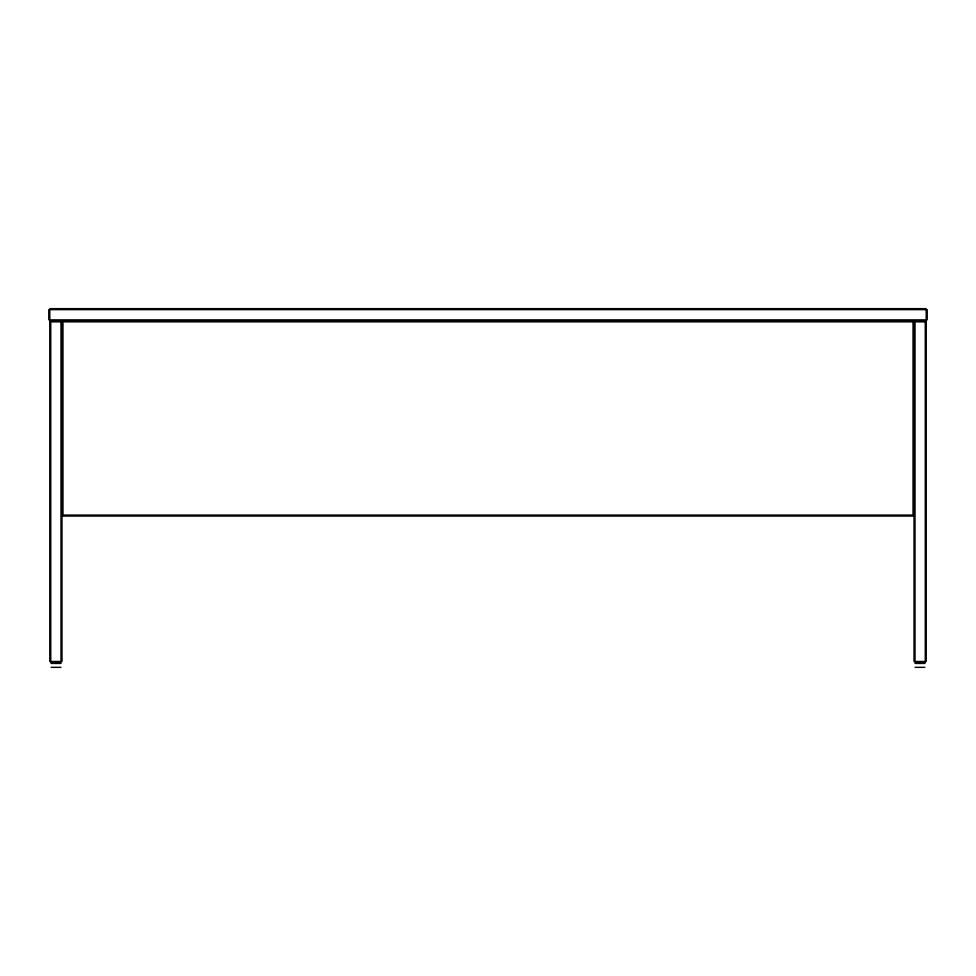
<?xml version="1.0" encoding="UTF-8"?>
<svg xmlns="http://www.w3.org/2000/svg" width="976" height="976" viewBox="0 0 976 976"><rect width="100%" height="100%" fill="white"/><g stroke="black" fill="none" stroke-linecap="round" stroke-linejoin="round"><path stroke-width="1.46" d="M49.776 308.66L926.224 308.66M49.776 320.86L926.224 320.86M62.964 516.06L913.06 516.06M50.764 662.46L61.012 662.46M915.012 662.46L925.26 662.46M51.155 663.436L60.915 663.436M915.098 663.436L924.858 663.436M51.155 667.34L60.915 667.34M915.098 667.34L924.858 667.34M927.2 309.636L927.2 319.884M926.236 321.836L926.236 661.484M914.036 321.836L914.036 661.484M61.988 321.836L61.988 661.484M49.788 321.836L49.788 661.484M48.8 309.636L48.8 319.884M926.224 309.636L49.776 309.636L49.776 319.884L926.224 319.884L926.224 309.636M61.012 321.836L50.764 321.836L50.764 661.484L61.012 661.484L61.012 321.836M913.06 321.836L62.964 321.836L62.964 515.084L913.06 515.084L913.06 321.836M925.26 321.836L915.012 321.836L915.012 661.484L925.26 661.484L925.26 321.836"/></g></svg>
